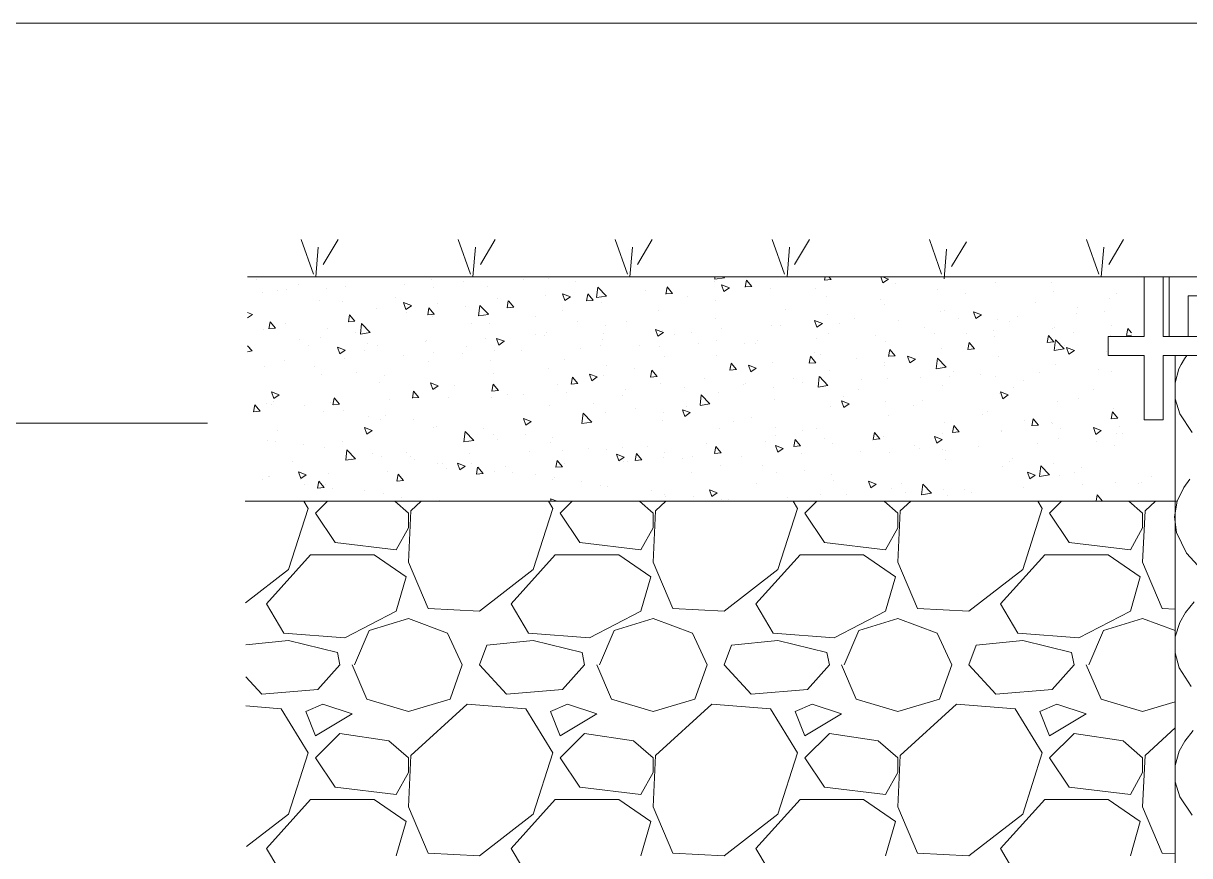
# Model space of a CAD drawing. Header units: millimetres. Extents: x 4229 to 8429, y -1187 to 1783.
# Drawn here: x 7231.6 to 7467.5, y 1104.3 to 1272.7 of the extents above; entities that cross this region are included whole.
import ezdxf

# ---------------------------------------------------------------- set-up
doc = ezdxf.new("R2010")
doc.units = ezdxf.units.MM

msp = doc.modelspace()

# ---------------------------------------------------------------- linework, layer by layer
at = {"lineweight": 5}
for p, q in [((7528.5, 1272.71), (7219.92, 1272.71)), ((7290.26, 1221.92), (7287.76, 1228.93)), ((7290.76, 1221.41), (7291.26, 1227.42)), ((7292.27, 1223.92), (7295.27, 1228.93)), ((7322.03, 1221.92), (7319.53, 1228.93)), ((7322.53, 1221.41), (7323.04, 1227.42)), ((7324.04, 1223.92), (7327.04, 1228.93)), ((7353.8, 1221.92), (7351.31, 1228.93)), ((7354.3, 1221.41), (7354.81, 1227.42)), ((7355.81, 1223.92), (7358.81, 1228.93)), ((7385.57, 1221.92), (7383.08, 1228.93)), ((7386.08, 1221.41), (7386.58, 1227.42)), ((7387.58, 1223.92), (7390.58, 1228.93)), ((7417.34, 1221.92), (7414.85, 1228.93)), ((7417.85, 1220.97), (7418.35, 1226.98)), ((7419.36, 1223.48), (7422.36, 1228.49)), ((7449.12, 1221.92), (7446.62, 1228.93)), ((7449.62, 1221.41), (7450.12, 1227.42)), ((7451.13, 1223.92), (7454.13, 1228.93)), ((7854.87, 1221.41), (7276.91, 1221.41)), ((7278.74, 1220.88), (7278.74, 1220.88)), ((7287.22, 1219.76), (7287.22, 1219.76)), ((7301.42, 1221.41), (7301.42, 1221.41)), ((7308.76, 1219.86), (7308.76, 1219.86)), ((7314.07, 1220.93), (7314.07, 1220.93)), ((7320.71, 1220.37), (7320.71, 1220.37)), ((7332.66, 1220.87), (7332.66, 1220.87)), ((7337.76, 1221.16), (7337.76, 1221.16)), ((7343.36, 1220.43), (7343.36, 1220.43)), ((7344.61, 1221.38), (7344.61, 1221.38)), ((7371.33, 1220.44), (7371.33, 1220.44)), ((7371.43, 1220.91), (7371.49, 1221.41)), ((7373.42, 1221.22), (7371.43, 1220.91)), ((7374.41, 1219.16), (7372.84, 1219.76)), ((7373.29, 1218.41), (7372.84, 1219.76)), ((7373.42, 1221.22), (7373.24, 1221.41)), ((7377.59, 1219.34), (7377.85, 1220.74)), ((7378.94, 1219.46), (7377.86, 1220.75)), ((7378.81, 1221.32), (7378.81, 1221.32)), ((7393.65, 1220.74), (7393.77, 1221.41)), ((7394.99, 1220.87), (7393.65, 1220.75)), ((7394.99, 1220.87), (7394.53, 1221.41)), ((7405.46, 1220.2), (7405.05, 1221.41)), ((7406.57, 1220.95), (7405.37, 1221.41)), ((7406.57, 1220.95), (7405.46, 1220.2)), ((7408.03, 1219.96), (7408.03, 1219.96)), ((7428.27, 1220.19), (7428.27, 1220.19)), ((7439.57, 1220.19), (7439.57, 1220.19)), ((7458.29, 1221.41), (7458.29, 1209.35)), ((7462.15, 1221.41), (7462.15, 1209.35)), ((7463.35, 1221.41), (7463.35, 1209.35)), ((7279.92, 1218.16), (7279.92, 1218.16)), ((7283.01, 1218.74), (7283.01, 1218.74)), ((7284.87, 1218.85), (7284.87, 1218.85)), ((7292.82, 1219.03), (7292.82, 1219.03)), ((7296.82, 1219.36), (7296.82, 1219.36)), ((7314.47, 1219.17), (7314.47, 1219.17)), ((7325.56, 1219.35), (7325.56, 1219.35)), ((7337.18, 1217.67), (7337.18, 1217.67)), ((7342.24, 1217.37), (7340.68, 1217.97)), ((7341.13, 1216.62), (7340.68, 1217.97)), ((7342.24, 1217.37), (7341.13, 1216.62)), ((7345.49, 1216.53), (7345.75, 1217.93)), ((7346.83, 1216.66), (7345.75, 1217.94)), ((7347.54, 1217.21), (7347.79, 1219.33)), ((7349.53, 1217.51), (7347.54, 1217.21)), ((7349.53, 1217.52), (7347.79, 1219.34)), ((7357.49, 1218.56), (7357.49, 1218.56)), ((7361.54, 1217.93), (7361.8, 1219.33)), ((7362.89, 1218.06), (7361.55, 1217.94)), ((7362.88, 1218.06), (7361.8, 1219.35)), ((7365.97, 1217.45), (7365.97, 1217.45)), ((7374.41, 1219.16), (7373.3, 1218.41)), ((7378.94, 1219.46), (7377.6, 1219.35)), ((7382.63, 1219), (7382.63, 1219)), ((7391.86, 1219.08), (7391.86, 1219.08)), ((7394.13, 1217.43), (7394.13, 1217.43)), ((7416.51, 1218.85), (7416.51, 1218.85)), ((7422.11, 1218.11), (7422.11, 1218.11)), ((7439.9, 1218.51), (7439.9, 1218.51)), ((7452.62, 1217.95), (7452.62, 1217.95)), ((7467.21, 1217.55), (7467.21, 1209.35)), ((7467.21, 1217.55), (7664.57, 1217.55)), ((7291.41, 1216.59), (7291.41, 1216.59)), ((7296.06, 1216.5), (7296.06, 1216.5)), ((7306.95, 1217.17), (7306.95, 1217.17)), ((7310.08, 1215.58), (7308.51, 1216.18)), ((7308.97, 1214.82), (7308.51, 1216.18)), ((7310.08, 1215.57), (7308.97, 1214.82)), ((7313.38, 1213.72), (7313.64, 1215.12)), ((7314.72, 1213.85), (7313.64, 1215.13)), ((7315.43, 1216.05), (7315.43, 1216.05)), ((7321.03, 1215.31), (7321.03, 1215.31)), ((7323.66, 1213.5), (7323.9, 1215.63)), ((7325.65, 1213.82), (7323.9, 1215.63)), ((7327.53, 1216.93), (7327.53, 1216.93)), ((7329.44, 1215.12), (7329.69, 1216.53)), ((7330.78, 1215.25), (7329.44, 1215.13)), ((7330.78, 1215.25), (7329.7, 1216.54)), ((7346.83, 1216.65), (7345.49, 1216.54)), ((7348.49, 1216.24), (7348.49, 1216.24)), ((7371.57, 1216.71), (7371.57, 1216.71)), ((7404.92, 1216.84), (7404.92, 1216.84)), ((7405.75, 1215.75), (7405.75, 1215.75)), ((7436.25, 1216.25), (7436.25, 1216.25)), ((7444.73, 1215.13), (7444.73, 1215.13)), ((7451.2, 1217.08), (7451.2, 1217.08)), ((7277.92, 1213.78), (7276.91, 1214.17)), ((7277.92, 1213.78), (7276.91, 1213.1)), ((7297.33, 1212.31), (7297.59, 1213.72)), ((7298.67, 1212.44), (7297.59, 1213.73)), ((7303.03, 1214.91), (7303.03, 1214.91)), ((7309.11, 1214.25), (7309.11, 1214.25)), ((7314.73, 1213.85), (7313.39, 1213.73)), ((7314.34, 1213.47), (7314.34, 1213.47)), ((7325.65, 1213.81), (7323.66, 1213.5)), ((7335.17, 1213.45), (7335.17, 1213.45)), ((7340.58, 1214.69), (7340.58, 1214.69)), ((7359.98, 1214.66), (7359.98, 1214.66)), ((7371.6, 1212.98), (7371.6, 1212.98)), ((7385.71, 1214.85), (7385.71, 1214.85)), ((7394.19, 1213.73), (7394.19, 1213.73)), ((7399.79, 1213), (7399.79, 1213)), ((7417.05, 1214.32), (7417.05, 1214.32)), ((7417.97, 1214.6), (7417.97, 1214.6)), ((7420.65, 1212.97), (7420.65, 1212.97)), ((7425.38, 1213.73), (7423.81, 1214.34)), ((7424.26, 1212.98), (7423.81, 1214.33)), ((7425.38, 1213.73), (7424.27, 1212.98)), ((7428.55, 1212.74), (7428.55, 1212.74)), ((7432.6, 1213.48), (7432.6, 1213.48)), ((7444.54, 1213.98), (7444.54, 1213.98)), ((7450.33, 1214.39), (7450.33, 1214.39)), ((7280.19, 1210.71), (7280.19, 1210.71)), ((7281.28, 1210.91), (7281.54, 1212.31)), ((7282.62, 1211.04), (7281.28, 1210.92)), ((7282.62, 1211.04), (7281.54, 1212.32)), ((7284.63, 1212.05), (7284.63, 1212.05)), ((7293.1, 1210.94), (7293.1, 1210.94)), ((7298.67, 1212.44), (7297.34, 1212.32)), ((7299.77, 1209.8), (7300.02, 1211.93)), ((7301.76, 1210.11), (7300.02, 1211.93)), ((7322.16, 1212.01), (7322.16, 1212.01)), ((7325.83, 1211.9), (7325.83, 1211.9)), ((7343.64, 1212.34), (7343.64, 1212.34)), ((7349.25, 1211.6), (7349.25, 1211.6)), ((7353.63, 1212.45), (7353.63, 1212.45)), ((7361.05, 1210.15), (7359.48, 1210.75)), ((7359.94, 1209.4), (7359.48, 1210.75)), ((7360.91, 1210.45), (7360.91, 1210.45)), ((7372.86, 1210.95), (7372.86, 1210.95)), ((7382.91, 1211.55), (7382.91, 1211.55)), ((7384.81, 1211.46), (7384.81, 1211.46)), ((7393.21, 1211.94), (7391.65, 1212.54)), ((7392.1, 1211.19), (7391.65, 1212.54)), ((7393.21, 1211.94), (7392.1, 1211.19)), ((7396.75, 1211.96), (7396.75, 1211.96)), ((7408.7, 1212.47), (7408.7, 1212.47)), ((7413.92, 1211.14), (7413.92, 1211.14)), ((7427.88, 1210.47), (7427.88, 1210.47)), ((7431.02, 1212.36), (7431.02, 1212.36)), ((7439.83, 1210.97), (7439.83, 1210.97)), ((7440.17, 1211.06), (7440.17, 1211.06)), ((7451.77, 1211.48), (7451.77, 1211.48)), ((7454.75, 1209.52), (7455.01, 1210.93)), ((7455.75, 1210.07), (7455.02, 1210.94)), ((7287.51, 1208.66), (7287.51, 1208.66)), ((7291.68, 1209.14), (7291.68, 1209.14)), ((7298.71, 1210.2), (7298.71, 1210.2)), ((7301.76, 1210.11), (7299.77, 1209.8)), ((7301.17, 1207.92), (7301.17, 1207.92)), ((7312.84, 1208.34), (7312.84, 1208.34)), ((7313.12, 1208.43), (7313.12, 1208.43)), ((7325.07, 1208.93), (7325.07, 1208.93)), ((7328.89, 1208.36), (7327.32, 1208.96)), ((7327.77, 1207.61), (7327.32, 1208.96)), ((7328.88, 1208.36), (7327.77, 1207.6)), ((7335.22, 1209.77), (7335.22, 1209.77)), ((7337.02, 1209.44), (7337.02, 1209.44)), ((7337.45, 1210.22), (7337.45, 1210.22)), ((7348.76, 1208.79), (7348.76, 1208.79)), ((7348.96, 1209.94), (7348.96, 1209.94)), ((7361.05, 1210.15), (7359.94, 1209.4)), ((7363.38, 1209.74), (7363.38, 1209.74)), ((7366.68, 1210.21), (7366.68, 1210.21)), ((7368.14, 1207.95), (7368.14, 1207.95)), ((7371.86, 1208.62), (7371.86, 1208.62)), ((7377.46, 1207.88), (7377.46, 1207.88)), ((7379.73, 1207.97), (7379.73, 1207.97)), ((7380.09, 1208.45), (7380.09, 1208.45)), ((7392.04, 1208.96), (7392.04, 1208.96)), ((7394.4, 1209.98), (7394.4, 1209.98)), ((7403.98, 1209.46), (7403.98, 1209.46)), ((7406.02, 1208.3), (7406.02, 1208.3)), ((7415.93, 1209.96), (7415.93, 1209.96)), ((7422.4, 1210.02), (7422.4, 1210.02)), ((7422.65, 1206.72), (7422.91, 1208.12)), ((7423.99, 1206.84), (7422.91, 1208.13)), ((7428, 1209.28), (7428, 1209.28)), ((7438.7, 1208.12), (7438.96, 1209.52)), ((7440.04, 1208.25), (7438.71, 1208.13)), ((7440.04, 1208.25), (7438.96, 1209.53)), ((7440.12, 1206.52), (7440.37, 1208.65)), ((7442.11, 1206.83), (7440.37, 1208.65)), ((7444.07, 1210.12), (7444.07, 1210.12)), ((7451.05, 1209.35), (7451.05, 1205.49)), ((7451.05, 1209.35), (7458.29, 1209.35)), ((7451.47, 1209.63), (7451.47, 1209.63)), ((7455.75, 1209.62), (7454.76, 1209.53)), ((7462.15, 1209.35), (7669.63, 1209.35)), ((7277.88, 1206.41), (7276.91, 1207.42)), ((7277.87, 1206.4), (7276.91, 1206.25)), ((7277.28, 1206.91), (7277.28, 1206.91)), ((7289.23, 1207.42), (7289.23, 1207.42)), ((7296.72, 1206.56), (7295.15, 1207.17)), ((7295.61, 1205.81), (7295.15, 1207.17)), ((7296.72, 1206.56), (7295.61, 1205.81)), ((7300.56, 1206.42), (7300.56, 1206.42)), ((7303.3, 1207.46), (7303.3, 1207.46)), ((7314.61, 1206.02), (7314.61, 1206.02)), ((7320.35, 1205.93), (7320.35, 1205.93)), ((7321.32, 1207.22), (7321.32, 1207.22)), ((7326.92, 1206.48), (7326.92, 1206.48)), ((7332.3, 1206.43), (7332.3, 1206.43)), ((7344.25, 1206.94), (7344.25, 1206.94)), ((7348.27, 1207.53), (7348.27, 1207.53)), ((7356.19, 1207.44), (7356.19, 1207.44)), ((7360.25, 1207.21), (7360.25, 1207.21)), ((7371.87, 1205.53), (7371.87, 1205.53)), ((7391.6, 1206.02), (7391.6, 1206.02)), ((7392.79, 1205.73), (7392.79, 1205.73)), ((7406.6, 1205.31), (7406.85, 1206.71)), ((7407.94, 1205.44), (7406.86, 1206.72)), ((7417.33, 1206.87), (7417.33, 1206.87)), ((7423.99, 1206.84), (7422.65, 1206.72)), ((7442.11, 1206.83), (7440.12, 1206.52)), ((7442.14, 1207.42), (7442.14, 1207.42)), ((7444.18, 1206.52), (7442.62, 1207.12)), ((7443.07, 1205.76), (7442.62, 1207.12)), ((7444.18, 1206.51), (7443.07, 1205.76)), ((7450.61, 1206.3), (7450.61, 1206.3)), ((7280.46, 1203.26), (7280.46, 1203.26)), ((7284.51, 1204.41), (7284.51, 1204.41)), ((7290.52, 1203.23), (7290.52, 1203.23)), ((7296.46, 1204.92), (7296.46, 1204.92)), ((7308.4, 1205.42), (7308.4, 1205.42)), ((7313.62, 1204.18), (7313.62, 1204.18)), ((7326.1, 1204.45), (7326.1, 1204.45)), ((7341.06, 1204.62), (7341.06, 1204.62)), ((7349.53, 1203.51), (7349.53, 1203.51)), ((7361.32, 1205.29), (7361.32, 1205.29)), ((7374.49, 1202.5), (7374.75, 1203.9)), ((7375.83, 1202.63), (7374.75, 1203.91)), ((7379.85, 1202.93), (7378.29, 1203.53)), ((7378.74, 1202.18), (7378.29, 1203.53)), ((7383.18, 1204.1), (7383.18, 1204.1)), ((7390.54, 1203.91), (7390.8, 1205.31)), ((7391.89, 1204.03), (7390.55, 1203.92)), ((7391.88, 1204.03), (7390.8, 1205.32)), ((7400.07, 1204.91), (7400.07, 1204.91)), ((7405.68, 1204.17), (7405.68, 1204.17)), ((7405.84, 1203.49), (7405.84, 1203.49)), ((7407.94, 1205.44), (7406.6, 1205.32)), ((7412.02, 1204.72), (7410.45, 1205.33)), ((7410.9, 1203.97), (7410.45, 1205.32)), ((7412.02, 1204.72), (7410.91, 1203.97)), ((7416.23, 1202.82), (7416.48, 1204.94)), ((7418.22, 1203.13), (7416.48, 1204.94)), ((7428.82, 1205.29), (7428.82, 1205.29)), ((7440.44, 1203.61), (7440.44, 1203.61)), ((7451.05, 1205.49), (7458.29, 1205.49)), ((7458.29, 1205.49), (7458.29, 1192.46)), ((7462.15, 1205.49), (7462.15, 1192.46)), ((7462.15, 1205.49), (7669.63, 1205.49)), ((7464.56, 1205.49), (7464.56, 907.55)), ((7465.34, 1202.76), (7465.78, 1203.69)), ((7465.78, 1203.69), (7466.43, 1204.79)), ((7466.43, 1204.79), (7466.95, 1205.51)), ((7291.95, 1201.68), (7291.95, 1201.68)), ((7298.99, 1202.11), (7298.99, 1202.11)), ((7304.6, 1201.37), (7304.6, 1201.37)), ((7326.67, 1201.94), (7326.67, 1201.94)), ((7337.73, 1202.77), (7337.73, 1202.77)), ((7342.38, 1199.69), (7342.64, 1201.1)), ((7343.72, 1199.82), (7342.65, 1201.11)), ((7347.69, 1201.14), (7346.12, 1201.74)), ((7346.58, 1200.39), (7346.12, 1201.74)), ((7347.69, 1201.14), (7346.58, 1200.39)), ((7349.03, 1201.34), (7349.03, 1201.34)), ((7355.14, 1202.77), (7355.14, 1202.77)), ((7358.44, 1201.1), (7358.69, 1202.5)), ((7359.78, 1201.22), (7358.44, 1201.11)), ((7359.78, 1201.22), (7358.7, 1202.51)), ((7369.27, 1200.91), (7369.27, 1200.91)), ((7374.37, 1203.05), (7374.37, 1203.05)), ((7375.83, 1202.63), (7374.49, 1202.51)), ((7379.85, 1202.93), (7378.74, 1202.18)), ((7387.42, 1200.81), (7387.42, 1200.81)), ((7392.35, 1199.11), (7392.59, 1201.24)), ((7394.34, 1199.42), (7392.6, 1201.24)), ((7394.67, 1202.53), (7394.67, 1202.53)), ((7406.29, 1200.85), (7406.29, 1200.85)), ((7413.15, 1201.09), (7413.15, 1201.09)), ((7418.22, 1203.12), (7416.23, 1202.81)), ((7418.89, 1201.25), (7418.89, 1201.25)), ((7419.81, 1202.31), (7419.81, 1202.31)), ((7425.1, 1201.59), (7425.1, 1201.59)), ((7428.29, 1201.19), (7428.29, 1201.19)), ((7437.05, 1202.1), (7437.05, 1202.1)), ((7449, 1202.6), (7449, 1202.6)), ((7451.75, 1202.18), (7451.75, 1202.18)), ((7464.55, 1199.94), (7465.34, 1202.76)), ((7303.58, 1200.01), (7303.58, 1200.01)), ((7315.53, 1199.35), (7313.96, 1199.95)), ((7314.41, 1198.59), (7313.96, 1199.95)), ((7315.53, 1199.34), (7314.41, 1198.59)), ((7314.88, 1198.57), (7314.88, 1198.57)), ((7318.73, 1199.51), (7318.73, 1199.51)), ((7326.33, 1198.29), (7326.59, 1199.69)), ((7327.67, 1198.42), (7326.59, 1199.7)), ((7339.72, 1199.7), (7339.72, 1199.7)), ((7343.73, 1199.82), (7342.39, 1199.7)), ((7353.42, 1198.57), (7353.42, 1198.57)), ((7360.52, 1199.76), (7360.52, 1199.76)), ((7365.36, 1199.07), (7365.36, 1199.07)), ((7377.31, 1199.58), (7377.31, 1199.58)), ((7377.75, 1199.79), (7377.75, 1199.79)), ((7383.35, 1199.06), (7383.35, 1199.06)), ((7389.26, 1200.08), (7389.26, 1200.08)), ((7394.34, 1199.42), (7392.35, 1199.11)), ((7400.48, 1198.57), (7400.48, 1198.57)), ((7401.21, 1200.58), (7401.21, 1200.58)), ((7417.6, 1199.41), (7417.6, 1199.41)), ((7431.94, 1199.01), (7431.94, 1199.01)), ((7433.89, 1200.45), (7433.89, 1200.45)), ((7448.02, 1198.59), (7448.02, 1198.59)), ((7464.58, 1196.71), (7464.55, 1199.94)), ((7283.36, 1197.55), (7281.79, 1198.16)), ((7282.25, 1196.8), (7281.79, 1198.15)), ((7283.36, 1197.55), (7282.25, 1196.8)), ((7282.27, 1196.26), (7282.27, 1196.26)), ((7294.22, 1195.48), (7294.48, 1196.88)), ((7295.56, 1195.61), (7294.49, 1196.89)), ((7305.63, 1196.55), (7305.63, 1196.55)), ((7310.28, 1196.88), (7310.54, 1198.29)), ((7311.62, 1197.01), (7310.28, 1196.89)), ((7311.62, 1197.01), (7310.54, 1198.3)), ((7317.57, 1197.05), (7317.57, 1197.05)), ((7327.67, 1198.42), (7326.34, 1198.3)), ((7326.37, 1197), (7326.37, 1197)), ((7327.21, 1198.4), (7327.21, 1198.4)), ((7329.52, 1197.56), (7329.52, 1197.56)), ((7332.81, 1197.66), (7332.81, 1197.66)), ((7341.47, 1198.06), (7341.47, 1198.06)), ((7352.77, 1197.46), (7352.77, 1197.46)), ((7368.46, 1195.41), (7368.71, 1197.53)), ((7370.45, 1195.72), (7368.71, 1197.53)), ((7372.15, 1198.08), (7372.15, 1198.08)), ((7383.45, 1196.65), (7383.45, 1196.65)), ((7398.66, 1195.71), (7397.09, 1196.31)), ((7397.55, 1194.96), (7397.09, 1196.31)), ((7397.48, 1197.19), (7397.48, 1197.19)), ((7413.53, 1196.33), (7413.53, 1196.33)), ((7429.09, 1197.84), (7429.09, 1197.84)), ((7430.82, 1197.51), (7429.26, 1198.11)), ((7429.71, 1196.75), (7429.26, 1198.11)), ((7430.82, 1197.5), (7429.71, 1196.75)), ((7440.71, 1196.16), (7440.71, 1196.16)), ((7445, 1196.76), (7445, 1196.76)), ((7465.51, 1193.69), (7464.58, 1196.71)), ((7278.17, 1194.07), (7278.43, 1195.48)), ((7279.51, 1194.2), (7278.18, 1194.08)), ((7279.51, 1194.2), (7278.43, 1195.49)), ((7280.73, 1195.81), (7280.73, 1195.81)), ((7281.73, 1195.54), (7281.73, 1195.54)), ((7288.43, 1195.31), (7288.43, 1195.31)), ((7292.22, 1194.23), (7292.22, 1194.23)), ((7293.68, 1196.04), (7293.68, 1196.04)), ((7295.57, 1195.61), (7294.23, 1195.49)), ((7296.4, 1194.4), (7296.4, 1194.4)), ((7338, 1195.32), (7338, 1195.32)), ((7344.58, 1191.7), (7344.82, 1193.83)), ((7346.57, 1192.01), (7344.82, 1193.83)), ((7346.94, 1195.8), (7346.94, 1195.8)), ((7349.3, 1193.89), (7349.3, 1193.89)), ((7355.42, 1194.68), (7355.42, 1194.68)), ((7361.02, 1193.94), (7361.02, 1193.94)), ((7366.5, 1193.92), (7364.93, 1194.52)), ((7365.38, 1193.17), (7364.93, 1194.52)), ((7366.5, 1193.92), (7365.38, 1193.17)), ((7365.82, 1195.22), (7365.82, 1195.22)), ((7370.45, 1195.71), (7368.46, 1195.4)), ((7394.94, 1195.08), (7394.94, 1195.08)), ((7398.66, 1195.71), (7397.55, 1194.96)), ((7405.96, 1196.08), (7405.96, 1196.08)), ((7411.56, 1195.34), (7411.56, 1195.34)), ((7426.58, 1194.09), (7426.58, 1194.09)), ((7451.65, 1192.69), (7451.91, 1194.09)), ((7452.99, 1192.82), (7451.91, 1194.1)), ((7452.02, 1194.73), (7452.02, 1194.73)), ((7268.85, 1191.82), (7219.92, 1191.82)), ((7301.49, 1193.07), (7301.49, 1193.07)), ((7303.85, 1192.56), (7303.85, 1192.56)), ((7304.88, 1193.28), (7304.88, 1193.28)), ((7310.48, 1192.54), (7310.48, 1192.54)), ((7334.33, 1192.13), (7332.76, 1192.73)), ((7333.22, 1191.38), (7332.76, 1192.73)), ((7334.33, 1192.13), (7333.22, 1191.37)), ((7346.56, 1192.01), (7344.57, 1191.7)), ((7360.79, 1192.31), (7360.79, 1192.31)), ((7375.16, 1192.08), (7375.16, 1192.08)), ((7378.88, 1192.98), (7378.88, 1192.98)), ((7406.57, 1193.4), (7406.57, 1193.4)), ((7417.87, 1191.96), (7417.87, 1191.96)), ((7425.7, 1193.48), (7425.7, 1193.48)), ((7434.17, 1192.36), (7434.17, 1192.36)), ((7435.6, 1191.28), (7435.85, 1192.69)), ((7436.94, 1191.41), (7435.6, 1191.29)), ((7436.94, 1191.41), (7435.86, 1192.7)), ((7439.63, 1191.85), (7439.63, 1191.85)), ((7439.78, 1191.63), (7439.78, 1191.63)), ((7452.99, 1192.82), (7451.65, 1192.7)), ((7458.29, 1192.46), (7462.15, 1192.46)), ((7468.03, 1189.91), (7465.51, 1193.69)), ((7283.07, 1190.39), (7283.07, 1190.39)), ((7302.17, 1190.34), (7300.6, 1190.94)), ((7301.05, 1189.58), (7300.6, 1190.94)), ((7302.17, 1190.33), (7301.05, 1189.58)), ((7314.54, 1190.83), (7314.54, 1190.83)), ((7315.15, 1191.12), (7315.15, 1191.12)), ((7320.69, 1188), (7320.94, 1190.12)), ((7322.68, 1188.31), (7320.94, 1190.13)), ((7324.62, 1190.68), (7324.62, 1190.68)), ((7326.65, 1189.55), (7326.65, 1189.55)), ((7333.09, 1189.57), (7333.09, 1189.57)), ((7372.42, 1190.63), (7372.42, 1190.63)), ((7383.63, 1190.97), (7383.63, 1190.97)), ((7383.72, 1189.2), (7383.72, 1189.2)), ((7389.24, 1190.23), (7389.24, 1190.23)), ((7391.93, 1190.74), (7391.93, 1190.74)), ((7403.49, 1188.48), (7403.75, 1189.88)), ((7404.83, 1188.6), (7403.75, 1189.89)), ((7405.57, 1189.15), (7405.57, 1189.15)), ((7417.46, 1188.49), (7415.9, 1189.1)), ((7416.35, 1187.74), (7415.9, 1189.09)), ((7417.51, 1189.65), (7417.51, 1189.65)), ((7419.54, 1189.88), (7419.8, 1191.28)), ((7420.89, 1190.01), (7419.55, 1189.89)), ((7420.88, 1190.01), (7419.81, 1191.29)), ((7429.36, 1190.39), (7429.36, 1190.39)), ((7429.46, 1190.16), (7429.46, 1190.16)), ((7441.41, 1190.66), (7441.41, 1190.66)), ((7449.63, 1190.29), (7448.06, 1190.89)), ((7448.51, 1189.53), (7448.06, 1190.89)), ((7449.63, 1190.28), (7448.52, 1189.53)), ((7452.69, 1189.61), (7452.69, 1189.61)), ((7453.36, 1191.17), (7453.36, 1191.17)), ((7453.91, 1189.77), (7453.91, 1189.77)), ((7281.01, 1188.36), (7281.01, 1188.36)), ((7282.55, 1188.17), (7282.55, 1188.17)), ((7288.16, 1187.43), (7288.16, 1187.43)), ((7292.5, 1186.78), (7292.5, 1186.78)), ((7296.12, 1188.15), (7296.12, 1188.15)), ((7322.68, 1188.3), (7320.69, 1188)), ((7327.59, 1188.59), (7327.59, 1188.59)), ((7338.27, 1187.87), (7338.27, 1187.87)), ((7338.7, 1188.83), (7338.7, 1188.83)), ((7352.83, 1186.97), (7352.83, 1186.97)), ((7357.78, 1187.13), (7357.78, 1187.13)), ((7369.72, 1187.63), (7369.72, 1187.63)), ((7371.38, 1185.67), (7371.64, 1187.07)), ((7372.72, 1185.79), (7371.65, 1187.08)), ((7381.67, 1188.14), (7381.67, 1188.14)), ((7385.3, 1186.7), (7383.73, 1187.3)), ((7384.19, 1185.95), (7383.73, 1187.3)), ((7385.3, 1186.7), (7384.19, 1185.95)), ((7387.44, 1187.07), (7387.7, 1188.47)), ((7388.78, 1187.2), (7387.44, 1187.08)), ((7388.78, 1187.2), (7387.7, 1188.48)), ((7393.62, 1188.64), (7393.62, 1188.64)), ((7395.21, 1187.62), (7395.21, 1187.62)), ((7403.37, 1188.37), (7403.37, 1188.37)), ((7404.83, 1188.6), (7403.5, 1188.49)), ((7404.98, 1188.5), (7404.98, 1188.5)), ((7411.85, 1187.25), (7411.85, 1187.25)), ((7412.79, 1186.65), (7412.79, 1186.65)), ((7417.46, 1188.49), (7416.35, 1187.74)), ((7424.74, 1187.15), (7424.74, 1187.15)), ((7436.69, 1187.66), (7436.69, 1187.66)), ((7440.99, 1188.71), (7440.99, 1188.71)), ((7448.64, 1188.16), (7448.64, 1188.16)), ((7452.29, 1187.28), (7452.29, 1187.28)), ((7296.8, 1184.29), (7297.05, 1186.42)), ((7298.79, 1184.6), (7296.8, 1184.29)), ((7298.79, 1184.6), (7297.05, 1186.42)), ((7298.04, 1184.61), (7298.04, 1184.61)), ((7302.29, 1185.57), (7302.29, 1185.57)), ((7304.12, 1185.11), (7304.12, 1185.11)), ((7309.18, 1185.91), (7309.18, 1185.91)), ((7309.99, 1185.11), (7309.99, 1185.11)), ((7310.77, 1184.45), (7310.77, 1184.45)), ((7321.93, 1185.61), (7321.93, 1185.61)), ((7333.88, 1186.12), (7333.88, 1186.12)), ((7340.64, 1186.35), (7340.64, 1186.35)), ((7345.83, 1186.62), (7345.83, 1186.62)), ((7349.57, 1186.44), (7349.57, 1186.44)), ((7353.14, 1184.91), (7351.57, 1185.51)), ((7352.02, 1184.16), (7351.57, 1185.51)), ((7353.14, 1184.91), (7352.02, 1184.16)), ((7355.33, 1184.26), (7355.59, 1185.67)), ((7356.67, 1184.39), (7355.34, 1184.27)), ((7356.67, 1184.39), (7355.59, 1185.68)), ((7361.07, 1184.86), (7361.07, 1184.86)), ((7361.31, 1185.85), (7361.31, 1185.85)), ((7365, 1184.63), (7365, 1184.63)), ((7366.91, 1185.12), (7366.91, 1185.12)), ((7372.73, 1185.79), (7371.39, 1185.68)), ((7376.95, 1185.13), (7376.95, 1185.13)), ((7388.9, 1185.64), (7388.9, 1185.64)), ((7400.85, 1186.14), (7400.85, 1186.14)), ((7406.84, 1185.95), (7406.84, 1185.95)), ((7417.45, 1186.51), (7417.45, 1186.51)), ((7418.03, 1186.26), (7418.03, 1186.26)), ((7418.14, 1184.51), (7418.14, 1184.51)), ((7431.59, 1184.65), (7431.59, 1184.65)), ((7286.09, 1184.1), (7286.09, 1184.1)), ((7305.27, 1182.1), (7305.27, 1182.1)), ((7315.43, 1183.67), (7315.43, 1183.67)), ((7316.37, 1183.72), (7316.37, 1183.72)), ((7317.21, 1182.61), (7317.21, 1182.61)), ((7320.97, 1183.12), (7319.4, 1183.72)), ((7319.86, 1182.36), (7319.4, 1183.72)), ((7320.97, 1183.11), (7319.86, 1182.36)), ((7322.23, 1183.67), (7322.23, 1183.67)), ((7323.22, 1181.45), (7323.48, 1182.86)), ((7324.57, 1181.58), (7323.49, 1182.87)), ((7326.92, 1182.1), (7326.92, 1182.1)), ((7329.16, 1183.11), (7329.16, 1183.11)), ((7339.28, 1182.86), (7339.54, 1184.26)), ((7340.62, 1182.98), (7339.28, 1182.87)), ((7340.62, 1182.99), (7339.54, 1184.27)), ((7341.11, 1183.62), (7341.11, 1183.62)), ((7353.06, 1184.12), (7353.06, 1184.12)), ((7353.7, 1184.11), (7353.7, 1184.11)), ((7372.69, 1183.18), (7372.69, 1183.18)), ((7381.05, 1183.25), (7381.05, 1183.25)), ((7389.52, 1182.14), (7389.52, 1182.14)), ((7429.63, 1182.94), (7429.63, 1182.94)), ((7431.09, 1184.02), (7431.09, 1184.02)), ((7437.15, 1181.01), (7437.4, 1183.14)), ((7439.14, 1181.33), (7437.4, 1183.14)), ((7440.06, 1183.54), (7440.06, 1183.54)), ((7445.67, 1182.8), (7445.67, 1182.8)), ((7279.96, 1180.46), (7279.96, 1180.46)), ((7281.28, 1180.91), (7281.28, 1180.91)), ((7281.37, 1181.09), (7281.37, 1181.09)), ((7288.81, 1181.32), (7287.24, 1181.93)), ((7287.69, 1180.57), (7287.24, 1181.92)), ((7287.58, 1180.32), (7287.58, 1180.32)), ((7288.81, 1181.32), (7287.69, 1180.57)), ((7291.12, 1178.64), (7291.38, 1180.05)), ((7292.46, 1178.77), (7291.38, 1180.06)), ((7293.32, 1181.6), (7293.32, 1181.6)), ((7307.17, 1180.05), (7307.43, 1181.45)), ((7308.52, 1180.18), (7307.18, 1180.06)), ((7308.51, 1180.18), (7307.43, 1181.46)), ((7324.57, 1181.58), (7323.23, 1181.46)), ((7330.51, 1181.86), (7330.51, 1181.86)), ((7335.28, 1181.43), (7335.28, 1181.43)), ((7338.54, 1180.42), (7338.54, 1180.42)), ((7338.98, 1180.74), (7338.98, 1180.74)), ((7344.58, 1180), (7344.58, 1180)), ((7366.75, 1181.87), (7366.75, 1181.87)), ((7379.8, 1179.63), (7379.8, 1179.63)), ((7383.99, 1181.75), (7383.99, 1181.75)), ((7395.12, 1181.4), (7395.12, 1181.4)), ((7395.49, 1180.17), (7395.49, 1180.17)), ((7404.11, 1179.48), (7402.54, 1180.08)), ((7402.99, 1178.73), (7402.54, 1180.08)), ((7436.27, 1181.28), (7434.7, 1181.88)), ((7435.16, 1180.52), (7434.7, 1181.88)), ((7436.27, 1181.27), (7435.16, 1180.52)), ((7439.14, 1181.32), (7437.15, 1181.01)), ((7441.26, 1181.26), (7441.26, 1181.26)), ((7444.14, 1181.78), (7444.14, 1181.78)), ((7452.56, 1179.83), (7452.56, 1179.83)), ((7457.81, 1179.79), (7457.81, 1179.79)), ((7459.8, 1180.94), (7459.8, 1180.94)), ((7466.29, 1178.75), (7467.52, 1180.49)), ((7288.44, 1179.34), (7288.44, 1179.34)), ((7292.46, 1178.77), (7291.12, 1178.65)), ((7292.77, 1179.33), (7292.77, 1179.33)), ((7294.04, 1178.6), (7294.04, 1178.6)), ((7300.63, 1178.08), (7300.63, 1178.08)), ((7304.39, 1177.66), (7304.39, 1177.66)), ((7348.33, 1179.19), (7348.33, 1179.19)), ((7349.85, 1178.99), (7349.85, 1178.99)), ((7358.72, 1178.14), (7358.72, 1178.14)), ((7361.34, 1177.41), (7361.34, 1177.41)), ((7371.94, 1177.69), (7370.37, 1178.29)), ((7370.83, 1176.94), (7370.37, 1178.29)), ((7371.94, 1177.69), (7370.83, 1176.94)), ((7392.85, 1177.39), (7392.85, 1177.39)), ((7398.07, 1177.27), (7398.07, 1177.27)), ((7404.11, 1179.48), (7402.99, 1178.73)), ((7407.11, 1178.5), (7407.11, 1178.5)), ((7409.26, 1179.54), (7409.26, 1179.54)), ((7410.02, 1177.77), (7410.02, 1177.77)), ((7415.26, 1177.62), (7413.26, 1177.31)), ((7413.27, 1177.31), (7413.51, 1179.44)), ((7415.26, 1177.62), (7413.51, 1179.44)), ((7417.74, 1178.42), (7417.74, 1178.42)), ((7421.97, 1178.28), (7421.97, 1178.28)), ((7423.34, 1177.69), (7423.34, 1177.69)), ((7433.91, 1178.78), (7433.91, 1178.78)), ((7445.86, 1179.29), (7445.86, 1179.29)), ((7448.57, 1175.98), (7448.8, 1177.26)), ((7449.88, 1175.98), (7448.81, 1177.27)), ((7457.19, 1179.54), (7457.19, 1179.54)), ((7464.99, 1175.98), (7466.29, 1178.75)), ((7464.99, 1175.98), (7276.46, 1175.98)), ((7289.2, 1174.56), (7288.33, 1175.98)), ((7293.09, 1175.98), (7290.68, 1173.57)), ((7309.49, 1173.57), (7306.74, 1175.98)), ((7308.18, 1176.74), (7308.18, 1176.74)), ((7312.08, 1175.98), (7309.99, 1174.06)), ((7315.7, 1176.22), (7315.7, 1176.22)), ((7338.7, 1174.56), (7337.83, 1175.98)), ((7339.57, 1175.98), (7338.21, 1176.5)), ((7338.38, 1175.98), (7338.21, 1176.5)), ((7342.59, 1175.98), (7340.18, 1173.57)), ((7358.99, 1173.57), (7356.24, 1175.98)), ((7361.58, 1175.98), (7359.48, 1174.06)), ((7361.39, 1176.95), (7361.39, 1176.95)), ((7367.2, 1177.03), (7367.2, 1177.03)), ((7372.8, 1176.29), (7372.8, 1176.29)), ((7374.18, 1176.26), (7374.18, 1176.26)), ((7386.12, 1176.76), (7386.12, 1176.76)), ((7388.19, 1174.56), (7387.33, 1175.98)), ((7392.08, 1175.98), (7389.68, 1173.57)), ((7408.49, 1173.57), (7405.74, 1175.98)), ((7411.08, 1175.98), (7408.98, 1174.06)), ((7418.42, 1177.06), (7418.42, 1177.06)), ((7437.69, 1174.56), (7436.82, 1175.98)), ((7441.58, 1175.98), (7439.17, 1173.57)), ((7449.89, 1175.98), (7449.83, 1175.98)), ((7457.98, 1173.57), (7455.23, 1175.98)), ((7460.57, 1175.98), (7458.48, 1174.06)), ((7464.44, 1172.86), (7464.99, 1175.98)), ((7285.24, 1162.18), (7289.2, 1174.56)), ((7290.68, 1173.57), (7294.64, 1167.63)), ((7309.99, 1174.06), (7309.49, 1163.67)), ((7309.49, 1170.6), (7309.49, 1173.57)), ((7334.74, 1162.18), (7338.7, 1174.56)), ((7340.18, 1173.57), (7344.14, 1167.63)), ((7359.48, 1174.06), (7358.99, 1163.67)), ((7358.99, 1170.6), (7358.99, 1173.57)), ((7384.23, 1162.18), (7388.19, 1174.56)), ((7389.68, 1173.57), (7393.64, 1167.63)), ((7408.98, 1174.06), (7408.49, 1163.67)), ((7408.49, 1170.6), (7408.49, 1173.57)), ((7433.73, 1162.18), (7437.69, 1174.56)), ((7439.17, 1173.57), (7443.13, 1167.63)), ((7458.48, 1174.06), (7457.98, 1163.67)), ((7457.98, 1170.6), (7457.98, 1173.57)), ((7464.85, 1169.68), (7464.44, 1172.86)), ((7307.02, 1166.14), (7309.49, 1170.6)), ((7356.51, 1166.14), (7358.99, 1170.6)), ((7406.01, 1166.14), (7408.49, 1170.6)), ((7455.51, 1166.14), (7457.98, 1170.6)), ((7466.89, 1165.52), (7464.85, 1169.68)), ((7294.64, 1167.63), (7307.02, 1166.14)), ((7344.14, 1167.63), (7356.51, 1166.14)), ((7393.64, 1167.63), (7406.01, 1166.14)), ((7443.13, 1167.63), (7455.51, 1166.14)), ((7469.89, 1162.21), (7466.89, 1165.52)), ((7280.79, 1155.26), (7289.69, 1165.15)), ((7289.69, 1165.15), (7302.56, 1165.15)), ((7302.56, 1165.15), (7309, 1160.7)), ((7309.49, 1163.67), (7313.45, 1154.27)), ((7330.28, 1155.26), (7339.19, 1165.15)), ((7339.19, 1165.15), (7352.06, 1165.15)), ((7352.06, 1165.15), (7358.49, 1160.7)), ((7358.99, 1163.67), (7362.95, 1154.27)), ((7379.78, 1155.26), (7388.69, 1165.15)), ((7388.69, 1165.15), (7401.56, 1165.15)), ((7401.56, 1165.15), (7407.99, 1160.7)), ((7408.49, 1163.67), (7412.45, 1154.27)), ((7429.27, 1155.26), (7438.18, 1165.15)), ((7438.18, 1165.15), (7451.05, 1165.15)), ((7451.05, 1165.15), (7457.49, 1160.7)), ((7457.98, 1163.67), (7461.94, 1154.27)), ((7276.54, 1155.46), (7285.24, 1162.18)), ((7309, 1160.7), (7307.02, 1153.77)), ((7323.85, 1153.77), (7334.74, 1162.18)), ((7358.49, 1160.7), (7356.51, 1153.77)), ((7373.34, 1153.77), (7384.23, 1162.18)), ((7407.99, 1160.7), (7406.01, 1153.77)), ((7422.84, 1153.77), (7433.73, 1162.18)), ((7457.49, 1160.7), (7455.51, 1153.77)), ((7284.25, 1149.32), (7280.79, 1155.26)), ((7307.02, 1153.77), (7296.62, 1148.33)), ((7313.45, 1154.27), (7323.85, 1153.77)), ((7333.75, 1149.32), (7330.28, 1155.26)), ((7356.51, 1153.77), (7346.12, 1148.33)), ((7362.95, 1154.27), (7373.34, 1153.77)), ((7383.24, 1149.32), (7379.78, 1155.26)), ((7406.01, 1153.77), (7395.62, 1148.33)), ((7412.45, 1154.27), (7422.84, 1153.77)), ((7432.74, 1149.32), (7429.27, 1155.26)), ((7455.51, 1153.77), (7445.11, 1148.33)), ((7461.94, 1154.27), (7464.56, 1154.14)), ((7466.64, 1153.49), (7468.39, 1155.66)), ((7301.57, 1149.81), (7309.49, 1152.29)), ((7309.49, 1152.29), (7317.41, 1149.32)), ((7351.07, 1149.81), (7358.99, 1152.29)), ((7358.99, 1152.29), (7366.91, 1149.32)), ((7400.57, 1149.81), (7408.49, 1152.29)), ((7408.49, 1152.29), (7416.41, 1149.32)), ((7450.06, 1149.81), (7457.98, 1152.29)), ((7457.98, 1152.29), (7464.56, 1149.82)), ((7464.59, 1148.54), (7465.5, 1151.46)), ((7465.5, 1151.46), (7466.64, 1153.49)), ((7296.62, 1148.33), (7284.25, 1149.32)), ((7298.6, 1142.88), (7301.57, 1149.81)), ((7317.41, 1149.32), (7320.38, 1142.88)), ((7346.12, 1148.33), (7333.75, 1149.32)), ((7348.1, 1142.88), (7351.07, 1149.81)), ((7366.91, 1149.32), (7369.88, 1142.88)), ((7395.62, 1148.33), (7383.24, 1149.32)), ((7397.6, 1142.88), (7400.57, 1149.81)), ((7416.41, 1149.32), (7419.38, 1142.88)), ((7445.11, 1148.33), (7432.74, 1149.32)), ((7447.09, 1142.88), (7450.06, 1149.81)), ((7285.24, 1147.83), (7276.57, 1146.92)), ((7295.14, 1145.36), (7285.24, 1147.83)), ((7323.85, 1142.88), (7325.33, 1146.84)), ((7334.74, 1147.83), (7325.33, 1146.84)), ((7344.64, 1145.36), (7334.74, 1147.83)), ((7373.34, 1142.88), (7374.83, 1146.84)), ((7384.23, 1147.83), (7374.83, 1146.84)), ((7394.13, 1145.36), (7384.23, 1147.83)), ((7422.84, 1142.88), (7424.33, 1146.84)), ((7433.73, 1147.83), (7424.33, 1146.84)), ((7443.63, 1145.36), (7433.73, 1147.83)), ((7464.54, 1145.29), (7464.59, 1148.54)), ((7295.63, 1142.88), (7295.14, 1145.36)), ((7345.13, 1142.88), (7344.64, 1145.36)), ((7394.63, 1142.88), (7394.13, 1145.36)), ((7444.12, 1142.88), (7443.63, 1145.36)), ((7465.4, 1142.28), (7464.54, 1145.29)), ((7295.63, 1142.88), (7291.18, 1137.93)), ((7298.11, 1142.88), (7301.08, 1135.95)), ((7317.91, 1135.95), (7320.38, 1142.88)), ((7329.29, 1136.94), (7323.85, 1142.88)), ((7345.13, 1142.88), (7340.68, 1137.93)), ((7347.61, 1142.88), (7350.58, 1135.95)), ((7367.4, 1135.95), (7369.88, 1142.88)), ((7378.79, 1136.94), (7373.34, 1142.88)), ((7394.63, 1142.88), (7390.17, 1137.93)), ((7397.1, 1142.88), (7400.07, 1135.95)), ((7416.9, 1135.95), (7419.38, 1142.88)), ((7428.28, 1136.94), (7422.84, 1142.88)), ((7444.12, 1142.88), (7439.67, 1137.93)), ((7446.6, 1142.88), (7449.57, 1135.95)), ((7467.83, 1138.51), (7465.4, 1142.28)), ((7279.8, 1136.94), (7276.59, 1140.44)), ((7291.18, 1137.93), (7279.8, 1136.94)), ((7340.68, 1137.93), (7329.29, 1136.94)), ((7390.17, 1137.93), (7378.79, 1136.94)), ((7439.67, 1137.93), (7428.28, 1136.94)), ((7292.17, 1134.96), (7288.7, 1133.48)), ((7298.11, 1132.98), (7292.17, 1134.96)), ((7301.08, 1135.95), (7309.49, 1133.48)), ((7309.49, 1133.48), (7317.91, 1135.95)), ((7321.37, 1134.96), (7309.99, 1124.57)), ((7333.25, 1133.97), (7321.37, 1134.96)), ((7341.67, 1134.96), (7338.2, 1133.48)), ((7347.61, 1132.98), (7341.67, 1134.96)), ((7350.58, 1135.95), (7358.99, 1133.48)), ((7358.99, 1133.48), (7367.4, 1135.95)), ((7370.87, 1134.96), (7359.48, 1124.57)), ((7382.75, 1133.97), (7370.87, 1134.96)), ((7391.16, 1134.96), (7387.7, 1133.48)), ((7397.1, 1132.98), (7391.16, 1134.96)), ((7400.07, 1135.95), (7408.49, 1133.48)), ((7408.49, 1133.48), (7416.9, 1135.95)), ((7420.37, 1134.96), (7408.98, 1124.57)), ((7432.24, 1133.97), (7420.37, 1134.96)), ((7440.66, 1134.96), (7437.19, 1133.48)), ((7446.6, 1132.98), (7440.66, 1134.96)), ((7449.57, 1135.95), (7457.98, 1133.48)), ((7457.98, 1133.48), (7464.56, 1135.41)), ((7283.76, 1133.97), (7276.61, 1134.57)), ((7289.2, 1125.06), (7283.76, 1133.97)), ((7288.7, 1133.48), (7290.68, 1128.53)), ((7290.68, 1128.53), (7298.11, 1132.98)), ((7338.7, 1125.06), (7333.25, 1133.97)), ((7338.2, 1133.48), (7340.18, 1128.53)), ((7340.18, 1128.53), (7347.61, 1132.98)), ((7388.19, 1125.06), (7382.75, 1133.97)), ((7387.7, 1133.48), (7389.68, 1128.53)), ((7389.68, 1128.53), (7397.1, 1132.98)), ((7437.69, 1125.06), (7432.24, 1133.97)), ((7437.19, 1133.48), (7439.17, 1128.53)), ((7439.17, 1128.53), (7446.6, 1132.98)), ((7464.56, 1130.12), (7458.48, 1124.57)), ((7295.63, 1129.02), (7290.68, 1124.07)), ((7305.53, 1127.54), (7295.63, 1129.02)), ((7345.13, 1129.02), (7340.18, 1124.07)), ((7355.03, 1127.54), (7345.13, 1129.02)), ((7394.63, 1129.02), (7389.68, 1124.07)), ((7404.53, 1127.54), (7394.63, 1129.02)), ((7444.12, 1129.02), (7439.17, 1124.07)), ((7454.02, 1127.54), (7444.12, 1129.02)), ((7466.5, 1127.44), (7468.19, 1129.6)), ((7309.49, 1124.07), (7305.53, 1127.54)), ((7358.99, 1124.07), (7355.03, 1127.54)), ((7408.49, 1124.07), (7404.53, 1127.54)), ((7457.98, 1124.07), (7454.02, 1127.54)), ((7464.55, 1122.49), (7465.41, 1125.45)), ((7465.41, 1125.45), (7466.5, 1127.44)), ((7285.24, 1112.69), (7289.2, 1125.06)), ((7290.68, 1124.07), (7294.64, 1118.13)), ((7309.99, 1124.57), (7309.49, 1114.17)), ((7309.49, 1121.1), (7309.49, 1124.07)), ((7334.74, 1112.69), (7338.7, 1125.06)), ((7340.18, 1124.07), (7344.14, 1118.13)), ((7359.48, 1124.57), (7358.99, 1114.17)), ((7358.99, 1121.1), (7358.99, 1124.07)), ((7384.23, 1112.69), (7388.19, 1125.06)), ((7389.68, 1124.07), (7393.64, 1118.13)), ((7408.98, 1124.57), (7408.49, 1114.17)), ((7408.49, 1121.1), (7408.49, 1124.07)), ((7433.73, 1112.69), (7437.69, 1125.06)), ((7439.17, 1124.07), (7443.13, 1118.13)), ((7458.48, 1124.57), (7457.98, 1114.17)), ((7457.98, 1121.1), (7457.98, 1124.07)), ((7307.02, 1116.65), (7309.49, 1121.1)), ((7356.51, 1116.65), (7358.99, 1121.1)), ((7406.01, 1116.65), (7408.49, 1121.1)), ((7455.51, 1116.65), (7457.98, 1121.1)), ((7464.58, 1119.21), (7464.55, 1122.49)), ((7465.52, 1116.2), (7464.58, 1119.21)), ((7294.64, 1118.13), (7307.02, 1116.65)), ((7344.14, 1118.13), (7356.51, 1116.65)), ((7393.64, 1118.13), (7406.01, 1116.65)), ((7443.13, 1118.13), (7455.51, 1116.65)), ((7468, 1112.47), (7465.52, 1116.2)), ((7280.79, 1105.76), (7289.69, 1115.66)), ((7289.69, 1115.66), (7302.56, 1115.66)), ((7302.56, 1115.66), (7309, 1111.2)), ((7309.49, 1114.17), (7313.45, 1104.77)), ((7330.28, 1105.76), (7339.19, 1115.66)), ((7339.19, 1115.66), (7352.06, 1115.66)), ((7352.06, 1115.66), (7358.49, 1111.2)), ((7358.99, 1114.17), (7362.95, 1104.77)), ((7379.78, 1105.76), (7388.69, 1115.66)), ((7388.69, 1115.66), (7401.56, 1115.66)), ((7401.56, 1115.66), (7407.99, 1111.2)), ((7408.49, 1114.17), (7412.45, 1104.77)), ((7429.27, 1105.76), (7438.18, 1115.66)), ((7438.18, 1115.66), (7451.05, 1115.66)), ((7451.05, 1115.66), (7457.49, 1111.2)), ((7457.98, 1114.17), (7461.94, 1104.77)), ((7276.72, 1106.1), (7285.24, 1112.69)), ((7309, 1111.2), (7307.02, 1104.27)), ((7323.85, 1104.27), (7334.74, 1112.69)), ((7358.49, 1111.2), (7356.51, 1104.27)), ((7373.34, 1104.27), (7384.23, 1112.69)), ((7407.99, 1111.2), (7406.01, 1104.27)), ((7422.84, 1104.27), (7433.73, 1112.69)), ((7457.49, 1111.2), (7455.51, 1104.27)), ((7283.05, 1101.87), (7280.79, 1105.76)), ((7313.45, 1104.77), (7323.85, 1104.27)), ((7332.55, 1101.86), (7330.28, 1105.76)), ((7362.95, 1104.77), (7373.34, 1104.27)), ((7382.06, 1101.85), (7379.78, 1105.76)), ((7412.45, 1104.77), (7422.84, 1104.27)), ((7431.56, 1101.84), (7429.27, 1105.76)), ((7461.94, 1104.77), (7464.56, 1104.64))]:
    msp.add_line(p, q, dxfattribs=at)

doc.saveas('drawing.dxf')
